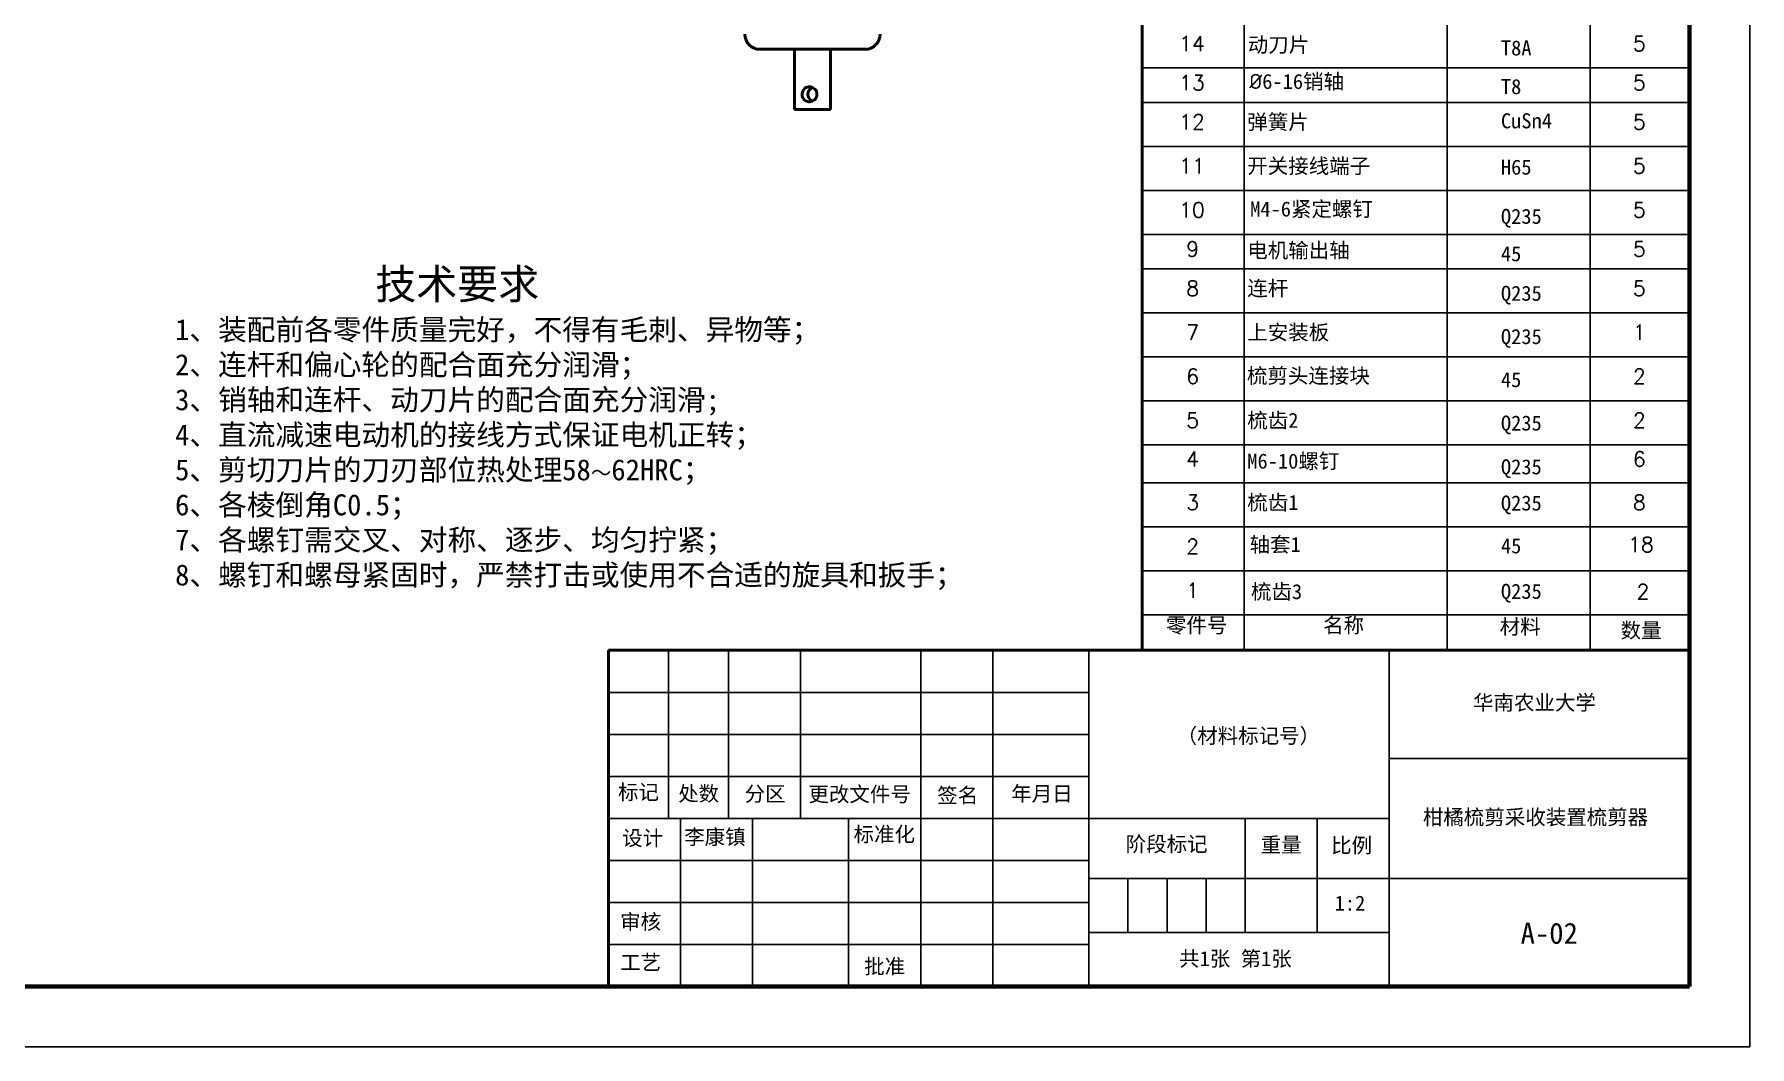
# Model space of a CAD drawing. Header units: millimetres. Extents: x 388 to 982, y 511 to 931.
# Drawn here: x 696.5 to 982, y 511.3 to 679.9 of the extents above; entities that cross this region are included whole.
import ezdxf

# ---------------------------------------------------------------- set-up
doc = ezdxf.new("R2010")
doc.units = ezdxf.units.MM
doc.header["$LTSCALE"] = 0.3
doc.layers.add('10', color=7, linetype='Continuous')
for name, color, linetype, lineweight in [('文字 @ 1', 6, 'Continuous', 18), ('粗实线', 7, 'Continuous', 50), ('细实线', 3, 'Continuous', 18)]:
    doc.layers.add(name, color=color, linetype=linetype, lineweight=lineweight)
doc.styles.add('我的样式', font='romans.shx', dxfattribs={"height": 2.5, "bigfont": 'chineset.shx'})

msp = doc.modelspace()

# ---------------------------------------------------------------- linework, layer by layer
at = {"color": 3, "lineweight": -3}
for p, q in [((982.04, 511.342), (982.04, 931.342)), ((802.04, 577.342), (802.04, 549.342)), ((812.04, 549.342), (812.04, 577.342)), ((824.04, 549.342), (824.04, 577.342)), ((844.04, 577.342), (844.04, 521.342)), ((856.04, 577.342), (856.04, 521.342)), ((872.04, 577.342), (872.04, 521.342)), ((922.04, 577.342), (922.04, 521.342)), ((792.04, 570.342), (872.04, 570.342)), ((792.04, 563.342), (872.04, 563.342)), ((922.04, 559.342), (972.04, 559.342)), ((792.04, 556.342), (872.04, 556.342)), ((792.04, 549.342), (872.04, 549.342)), ((804.04, 549.342), (804.04, 521.342)), ((816.04, 549.342), (816.04, 521.342)), ((832.04, 549.342), (832.04, 521.342)), ((872.04, 549.342), (922.04, 549.342)), ((898.04, 549.342), (898.04, 530.342)), ((910.04, 549.342), (910.04, 530.342)), ((792.04, 542.342), (872.04, 542.342)), ((872.04, 539.342), (972.04, 539.342)), ((878.54, 539.342), (878.54, 530.342)), ((885.04, 539.342), (885.04, 530.342)), ((891.54, 539.342), (891.54, 530.342)), ((792.04, 535.342), (872.04, 535.342)), ((792.04, 528.342), (872.04, 528.342)), ((872.04, 530.342), (922.04, 530.342)), ((388.04, 511.342), (982.04, 511.342))]:
    msp.add_line(p, q, dxfattribs=at)
at = {"lineweight": 70}
for p, q in [((972.04, 521.342), (972.04, 921.342)), ((413.04, 521.342), (972.04, 521.342))]:
    msp.add_line(p, q, dxfattribs=at)
at = {"color": 7, "lineweight": 50}
for p, q in [((880.903, 797.834), (880.903, 577.342)), ((792.04, 521.342), (792.04, 577.342)), ((792.04, 577.342), (972.04, 577.342))]:
    msp.add_line(p, q, dxfattribs=at)
at = {"layer": '10', "color": 0}
for p, q in [((972.04, 577.342), (972.04, 797.834)), ((880.903, 577.342), (972.04, 577.342))]:
    msp.add_line(p, q, dxfattribs=at)
at = {"layer": '粗实线'}
for p, q in [((834.761, 677.417), (817.261, 677.417)), ((823.011, 677.417), (823.011, 667.417)), ((829.011, 667.417), (829.011, 677.417)), ((826.011, 667.417), (823.011, 667.417)), ((829.011, 667.417), (826.011, 667.417))]:
    msp.add_line(p, q, dxfattribs=at)
for centre, start, end in [((817.261, 679.917), 180, 270), ((834.761, 679.917), 270, 0)]:
    msp.add_arc(centre, 2.5, start, end, dxfattribs=at)
for points, knots in [([(826.769, 669.917), (826.755, 669.784), (826.729, 669.517), (826.523, 669.157), (826.216, 668.867), (825.82, 668.687), (825.402, 668.648), (825.02, 668.742), (824.695, 668.952), (824.446, 669.269), (824.307, 669.669), (824.298, 670.089), (824.404, 670.472), (824.615, 670.803), (824.931, 671.054), (825.326, 671.18), (825.737, 671.164), (826.118, 671.023), (826.447, 670.769), (826.687, 670.414), (826.765, 670.106), (826.768, 669.94), (826.769, 669.917)], [0, 0, 0, 0, 0.0504419, 0.1007733, 0.1539416, 0.2093755, 0.2618987, 0.3112474, 0.3613772, 0.4150463, 0.4704288, 0.5221927, 0.570678, 0.6212453, 0.6759151, 0.7306778, 0.7816089, 0.8307629, 0.8821594, 0.9370502, 0.9915329, 1, 1, 1, 1]), ([(826.014, 671.04), (825.935, 671.005), (825.728, 670.911), (825.466, 670.633), (825.274, 670.25), (825.234, 669.828), (825.334, 669.435), (825.552, 669.093), (825.802, 668.884), (825.97, 668.801), (826.011, 668.781)], [0, 0, 0, 0, 0.0902966, 0.2357685, 0.388189, 0.5331611, 0.6671, 0.8039794, 0.9524104, 1, 1, 1, 1])]:
    msp.add_open_spline(points, degree=3, knots=knots, dxfattribs=at)
at = {"layer": '细实线', "lineweight": -3}
for p, q in [((897.903, 797.834), (897.903, 583.236)), ((931.681, 797.834), (931.681, 583.236)), ((955.478, 797.834), (955.478, 583.236)), ((880.903, 674.307), (972.04, 674.307)), ((880.903, 668.584), (972.04, 668.584)), ((880.903, 661.257), (972.04, 661.257)), ((880.903, 653.93), (972.04, 653.93)), ((880.903, 646.603), (972.04, 646.603)), ((880.903, 640.88), (972.04, 640.88)), ((880.903, 633.553), (972.04, 633.553)), ((880.903, 626.226), (972.04, 626.226)), ((880.903, 618.899), (972.04, 618.899)), ((880.903, 611.572), (972.04, 611.572)), ((880.903, 605.216), (972.04, 605.216)), ((880.903, 597.89), (972.04, 597.89)), ((880.903, 590.563), (972.04, 590.563)), ((880.903, 583.236), (972.04, 583.236)), ((897.903, 583.236), (897.903, 577.342)), ((931.681, 583.236), (931.681, 577.342)), ((955.478, 583.236), (955.478, 577.342))]:
    msp.add_line(p, q, dxfattribs=at)

# ---------------------------------------------------------------- texts
at = {"layer": '文字 @ 1', "lineweight": -3, "char_height": 2.5, "width": 27.55206, "attachment_point": 1, "style": '我的样式'}
for s, insert in [('{\\fSimSun|b0|i0|c134|p2;动刀片}', (898.483, 679.43)), ('14', (887.057, 679.627)), ('{\\fSimSun|b0|i0|c134|p2;T8A}', (940.625, 678.888)), ('5', (962.586, 679.627)), ('13', (887.057, 673.102)), ('{\\fISOCPEUR|b0|i0|c0|p34;%%C\\fSimSun|b0|i0|c0|p2;6\\fSimSun|b0|i0|c134|p2;-\\fSimSun|b0|i0|c0|p2;16\\fSimSun|b0|i0|c134|p2;销轴}', (898.726, 673.315)), ('{\\fSimSun|b0|i0|c134|p2;T8}', (940.625, 672.459)), ('5', (962.586, 673.102)), ('12', (887.057, 666.576)), ('{\\fSimSun|b0|i0|c134|p2;弹簧片}', (898.403, 666.576)), ('{\\fSimSun|b0|i0|c134|p2;CuSn4}', (940.625, 666.759)), ('5', (962.586, 666.576)), ('11', (887.057, 659.25)), ('{\\fSimSun|b0|i0|c134|p2;开关接线端子}', (898.403, 659.25)), ('{\\fSimSun|b0|i0|c134|p2;H65}', (940.625, 659.051)), ('5', (962.586, 659.25)), ('10', (887.057, 651.923)), ('{\\fSimSun|b0|i0|c0|p2;M4\\fSimSun|b0|i0|c134|p2;-\\fSimSun|b0|i0|c0|p2;6\\fSimSun|b0|i0|c134|p2;紧定螺钉}', (898.876, 652.077)), ('5', (962.586, 651.923)), ('{\\fSimSun|b0|i0|c134|p2;Q235}', (940.625, 650.857)), ('9', (888.23, 645.398)), ('{\\fSimSun|b0|i0|c134|p2;电机输出轴}', (898.403, 645.192)), ('5', (962.586, 645.398)), ('{\\fSimSun|b0|i0|c134|p2;45}', (940.625, 644.629)), ('8', (888.23, 638.872)), ('{\\fSimSun|b0|i0|c134|p2;连杆}', (898.403, 638.872)), ('{\\fSimSun|b0|i0|c134|p2;Q235}', (940.625, 638.044)), ('5', (962.586, 638.872)), ('7', (888.23, 631.545)), ('{\\fSimSun|b0|i0|c134|p2;上安装板}', (898.403, 631.545)), ('1', (962.586, 631.545)), ('{\\fSimSun|b0|i0|c134|p2;Q235}', (940.625, 630.834)), ('6', (888.23, 624.219)), ('{\\fSimSun|b0|i0|c134|p2;梳剪头连接块}', (898.349, 624.313)), ('{\\fSimSun|b0|i0|c134|p2;45}', (940.625, 623.659)), ('2', (962.586, 624.219)), ('5', (888.23, 616.892)), ('{\\fSimSun|b0|i0|c134|p2;梳齿2}', (898.403, 616.892)), ('2', (962.586, 616.892)), ('{\\fSimSun|b0|i0|c134|p2;Q235}', (940.625, 616.437)), ('4', (888.23, 610.434)), ('{\\fSimSun|b0|i0|c0|p2;M6\\fSimSun|b0|i0|c134|p2;-\\fSimSun|b0|i0|c0|p2;10\\fSimSun|b0|i0|c134|p2;螺钉}', (898.403, 610.102)), ('{\\fSimSun|b0|i0|c134|p2;Q235}', (940.625, 609.148)), ('6', (962.586, 610.434)), ('3', (888.23, 603.209)), ('{\\fSimSun|b0|i0|c134|p2;梳齿1}', (898.403, 603.209)), ('{\\fSimSun|b0|i0|c134|p2;Q235}', (940.625, 603.118)), ('8', (962.586, 603.209)), ('2', (888.23, 595.882)), ('{\\fSimSun|b0|i0|c134|p2;轴套1}', (898.783, 596.21)), ('{\\fSimSun|b0|i0|c134|p2;45}', (940.625, 595.987)), ('18', (961.793, 596.21)), ('1', (888.23, 588.556)), ('{\\fSimSun|b0|i0|c134|p2;梳齿3}', (899.015, 588.366)), ('{\\fSimSun|b0|i0|c134|p2;Q235}', (940.625, 588.416)), ('2', (963.198, 588.366)), ('{\\fSimSun|b0|i0|c134|p2;零件号}', (884.859, 582.758)), ('{\\fSimSun|b0|i0|c134|p2;名称}', (911.028, 582.765)), ('{\\fSimSun|b0|i0|c134|p2;材料}', (940.422, 582.543)), ('{\\fSimSun|b0|i0|c134|p2;数量}', (960.554, 581.919))]:
    msp.add_mtext(s, dxfattribs=dict(at, insert=insert))
at = {"layer": '文字 @ 1', "insert": (719.916, 640.828), "char_height": 2.5, "attachment_point": 1, "style": '我的样式'}
msp.add_mtext_dynamic_manual_height_columns('{\\fSimSun|b0|i0|c134|p2;\\H1.4x;              \\H1.4286x;技术要求\\Fromans,chineset|c134;\\P\\f@SimSun|b0|i0|c134|p2;\\H0.7x;1\\fSimSun|b0|i0|c134|p2;、装配前各零件质量完好，不得有毛刺、异物等；\\P2、连杆和偏心轮的配合面充分润滑；\\P3、销轴和连杆、动刀片的配合面充分润滑;\\P4、直流减速电动机的接线方式保证电机正转； \\P5、剪切刀片的刀刃部位热处理58\\H0.71427x;～\\H1.4x;62HRC；\\P6、各棱倒角C0.5；\\P7、各螺钉需交叉、对称、逐步、均匀拧紧；\\P\\H0.99998x;8、螺钉和螺母紧固时，严禁打击或使用不合适的旋具和扳手；}', width=137.93549, gutter_width=12.5, heights=[0], dxfattribs=at)
at = {"layer": '文字 @ 1', "lineweight": -3, "attachment_point": 1, "style": '我的样式'}
for s, width, gutter_width, insert, char_height in [('{\\fSimSun|b0|i0|c134|p2;华南农业大学}', 32.01765, 17.5, (935.978, 569.889), 2.5), ('\\pi9.1103;{\\fSimSun|b0|i0|c134|p2;（材料标记号）}', 39.08171, 12.5, (877.545, 564.365), 2.5), ('\\pi1.6042;{\\fSimSun|b0|i0|c134|p2;标记}', 10, 12.5, (792.04, 554.982), 2.5), ('\\pi1.625;{\\fSimSun|b0|i0|c134|p2;处数}', 10, 12.5, (802.04, 554.739), 2.5), ('\\pi2.6875;{\\fSimSun|b0|i0|c134|p2;分区}', 12, 12.5, (812.04, 554.696), 2.5), ('\\pi1.3125;{\\fSimSun|b0|i0|c134|p2;更改文件号}', 20, 12.5, (824.04, 554.644), 2.5), ('\\pi2.7431;{\\fSimSun|b0|i0|c134|p2;签名}', 12, 12.5, (844.04, 554.458), 2.5), ('\\pi3.0625;{\\fSimSun|b0|i0|c134|p2;年月日}', 16, 12.5, (856.04, 554.724), 2.5), ('\\pi5.5903;{\\fSimSun|b0|i0|c134|p2;柑橘梳剪采收装置梳剪器}', 50, 12.5, (922.04, 550.82), 2.5), ('\\pi0.81944;{\\fSimSun|b0|i0|c134|p2;标准化}', 12, 12.5, (832.04, 547.966), 2.5), ('\\pi1.6181;{\\fSimSun|b0|i0|c134|p2;设计}', 10, 12.5, (792.726, 547.337), 2.5), ('\\pi0.62811;{\\fSimSun|b0|i0|c134|p2;李康镇}', 11.61732, 12.5, (804.04, 547.52), 2.5), ('\\pi6.1181;{\\fSimSun|b0|i0|c134|p2;阶段标记}', 26, 12.5, (872.04, 546.329), 2.5), ('\\pi2.5903;{\\fSimSun|b0|i0|c134|p2;重量}', 12, 12.5, (898.04, 546.218), 2.5), ('{\\fSimSun|b0|i0|c134|p2;比例}', 12, 12.5, (912.356, 546.12), 2.5), ('{\\fSimSun|b0|i0|c134|p2;1:2}', 12, 12.5, (912.939, 536.494), 2.5), ('{\\fSimSun|b0|i0|c134|p2;审核}', 12, 12.5, (793.997, 533.386), 2.5), ('{\\fSimSun|b0|i0|c134|p2;A-02}', 12, 12.5, (943.912, 531.978), 3.5), ('\\pi2.6458;{\\fSimSun|b0|i0|c134|p2;工艺}', 12, 12.5, (791.355, 526.633), 2.5), ('\\pi2.5903;{\\fSimSun|b0|i0|c134|p2;批准}', 12, 12.5, (832.04, 525.971), 2.5), ('\\pi15.016;{\\fSimSun|b0|i0|c134|p2;共1张\\Fromans,chineset|c134; \\fSimSun|b0|i0|c134|p2;第1张}', 50, 12.5, (872.04, 527.252), 2.5)]:
    msp.add_mtext_dynamic_manual_height_columns(s, width=width, gutter_width=gutter_width, heights=[0], dxfattribs=dict(at, insert=insert, char_height=char_height))

doc.saveas('drawing.dxf')
